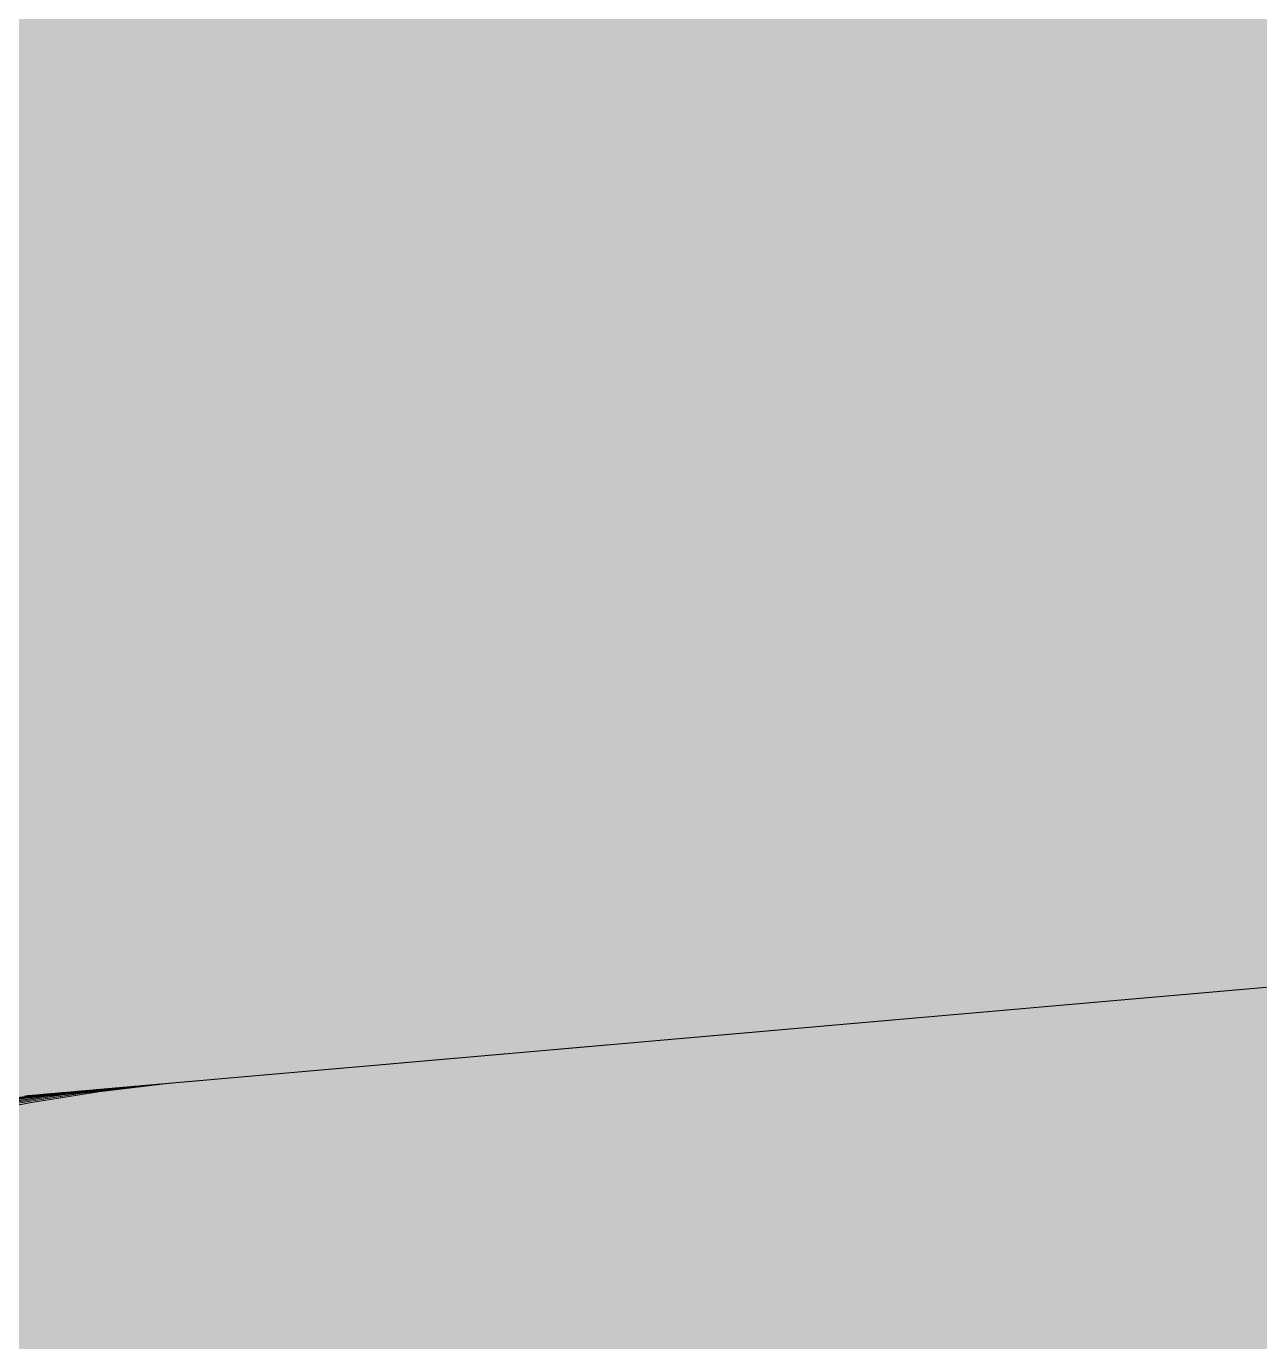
# Model space of a CAD drawing. Header units: millimetres. Extents: x 632 to 546626, y -3890 to 22200.
# Drawn here: x 370603.121 to 370605.95, y 16859.822 to 16862.839 of the extents above; entities that cross this region are included whole.
import ezdxf

# ---------------------------------------------------------------- set-up
doc = ezdxf.new("R2010")
doc.units = ezdxf.units.MM
doc.layers.add('A-270-M_ROOF', color=132, linetype='Continuous', lineweight=13)
doc.layers.add('A-770-ME_FFE_SA', color=91, linetype='Continuous', lineweight=13)

# ---------------------------------------------------------------- blocks, each defined once
blk = doc.blocks.new('Static Line_Sayfa_Metal Deck_Pan Mount - Up to 15 _ pitch - Max 2 Users-1845874-S6_501-SECTION A6')
at = {"layer": 'A-770-ME_FFE_SA', "lineweight": 5, "transparency": 33554432}
for points in [[(4548506.6009, 16851.0654), (4548705.8398, 16868.4965), (4548701.613, 16916.811), (4548502.374, 16899.3798), (4548504.442, 16875.742)], [(4548506.6419, 16851.069), (4548705.8808, 16868.5001), (4548701.6539, 16916.8146), (4548502.415, 16899.3834), (4548504.4833, 16875.742)], [(4548506.273, 16851.0367), (4548705.5119, 16868.4679), (4548701.285, 16916.7823), (4548502.0461, 16899.3512), (4548504.1116, 16875.742)], [(4548506.314, 16851.0403), (4548705.5529, 16868.4714), (4548701.326, 16916.7859), (4548502.0871, 16899.3547), (4548504.1529, 16875.742)], [(4548506.355, 16851.0439), (4548705.5939, 16868.475), (4548701.367, 16916.7895), (4548502.1281, 16899.3583), (4548504.1942, 16875.742)], [(4548506.396, 16851.0475), (4548705.6349, 16868.4786), (4548701.408, 16916.7931), (4548502.1691, 16899.3619), (4548504.2355, 16875.742)], [(4548506.4369, 16851.0511), (4548705.6759, 16868.4822), (4548701.449, 16916.7967), (4548502.2101, 16899.3655), (4548504.2768, 16875.742)], [(4548506.4779, 16851.0546), (4548705.7169, 16868.4858), (4548701.49, 16916.8002), (4548502.2511, 16899.3691), (4548504.3181, 16875.742)], [(4548506.5189, 16851.0582), (4548705.7579, 16868.4894), (4548701.531, 16916.8038), (4548502.292, 16899.3727), (4548504.3594, 16875.742)], [(4548506.5599, 16851.0618), (4548705.7988, 16868.493), (4548701.572, 16916.8074), (4548502.333, 16899.3763), (4548504.4007, 16875.742)], [(4548506.7766, 16849.0731), (4548706.0155, 16866.5043), (4548701.7884, 16914.8187), (4548502.5495, 16897.3876), (4548504.4433, 16875.742)], [(4548506.8175, 16849.0767), (4548706.0565, 16866.5079), (4548701.8294, 16914.8223), (4548502.5905, 16897.3911), (4548504.4846, 16875.742)], [(4548506.4486, 16849.0444), (4548705.6876, 16866.4756), (4548701.4605, 16914.79), (4548502.2216, 16897.3589), (4548504.1129, 16875.742)], [(4548506.4896, 16849.048), (4548705.7286, 16866.4792), (4548701.5015, 16914.7936), (4548502.2626, 16897.3625), (4548504.1542, 16875.742)], [(4548506.5306, 16849.0516), (4548705.7696, 16866.4828), (4548701.5425, 16914.7972), (4548502.3036, 16897.366), (4548504.1955, 16875.742)], [(4548506.5716, 16849.0552), (4548705.8106, 16866.4863), (4548701.5835, 16914.8008), (4548502.3446, 16897.3696), (4548504.2368, 16875.742)], [(4548506.6126, 16849.0588), (4548705.8515, 16866.4899), (4548701.6245, 16914.8044), (4548502.3855, 16897.3732), (4548504.2781, 16875.742)], [(4548506.6536, 16849.0624), (4548705.8925, 16866.4935), (4548701.6655, 16914.808), (4548502.4265, 16897.3768), (4548504.3194, 16875.742)], [(4548506.6946, 16849.066), (4548705.9335, 16866.4971), (4548701.7065, 16914.8115), (4548502.4675, 16897.3804), (4548504.3607, 16875.742)], [(4548506.7356, 16849.0695), (4548705.9745, 16866.5007), (4548701.7475, 16914.8151), (4548502.5085, 16897.384), (4548504.402, 16875.742)]]:
    blk.add_hatch(color=256, dxfattribs=at).paths.add_polyline_path(points)
at = {"layer": 'A-770-ME_FFE_SA', "lineweight": 5}
for p, q in [((4548563.2866, 16860.6147), (4548563.4561, 16860.6295)), ((4548563.2884, 16860.6149), (4548563.4579, 16860.6297)), ((4548563.2921, 16860.6152), (4548563.4657, 16860.6304)), ((4548563.4672, 16860.6305), (4548563.2955, 16860.6155)), ((4548563.3276, 16860.6183), (4548563.4971, 16860.6331)), ((4548563.5101, 16860.6343), (4548563.3384, 16860.6192)), ((4548563.5199, 16860.6351), (4548563.3443, 16860.6198)), ((4548563.3741, 16860.6224), (4548563.5476, 16860.6376)), ((4548563.5492, 16860.6377), (4548563.3775, 16860.6227)), ((4548563.5511, 16860.6379), (4548563.3793, 16860.6228)), ((4548563.5609, 16860.6387), (4548563.3853, 16860.6233)), ((4548563.5627, 16860.6389), (4548563.3871, 16860.6235)), ((4548563.4169, 16860.6261), (4548563.5905, 16860.6413)), ((4548563.5902, 16860.6413), (4548563.4185, 16860.6263)), ((4548563.4561, 16860.6295), (4548563.6296, 16860.6447)), ((4548563.4579, 16860.6297), (4548563.6315, 16860.6449)), ((4548563.4657, 16860.6304), (4548563.643, 16860.6459)), ((4548563.6428, 16860.6459), (4548563.4672, 16860.6305)), ((4548563.4971, 16860.6331), (4548563.6706, 16860.6483)), ((4548562.9216, 16860.5828), (4548563.0822, 16860.5968)), ((4548563.0878, 16860.5973), (4548562.9293, 16860.5835)), ((4548562.9574, 16860.5859), (4548563.1226, 16860.6004)), ((4548562.9607, 16860.5862), (4548563.1214, 16860.6003)), ((4548562.9625, 16860.5864), (4548563.1232, 16860.6004)), ((4548563.128, 16860.6008), (4548562.9648, 16860.5866)), ((4548563.0017, 16860.5898), (4548563.1623, 16860.6038)), ((4548563.1726, 16860.6047), (4548563.005, 16860.5901)), ((4548563.1708, 16860.6046), (4548563.0076, 16860.5903)), ((4548563.0394, 16860.5931), (4548563.2046, 16860.6075)), ((4548563.2135, 16860.6083), (4548563.046, 16860.5937)), ((4548563.2099, 16860.608), (4548563.0468, 16860.5937)), ((4548563.2154, 16860.6085), (4548563.0478, 16860.5938)), ((4548563.2118, 16860.6082), (4548563.0486, 16860.5939)), ((4548563.0822, 16860.5968), (4548563.2474, 16860.6113)), ((4548563.0835, 16860.5969), (4548563.253, 16860.6118)), ((4548563.2509, 16860.6116), (4548563.0878, 16860.5973)), ((4548563.1214, 16860.6003), (4548563.2866, 16860.6147)), ((4548563.1226, 16860.6004), (4548563.2921, 16860.6152)), ((4548563.1232, 16860.6004), (4548563.2884, 16860.6149)), ((4548563.2955, 16860.6155), (4548563.128, 16860.6008)), ((4548563.1623, 16860.6038), (4548563.3276, 16860.6183)), ((4548563.3384, 16860.6192), (4548563.1708, 16860.6046)), ((4548563.3443, 16860.6198), (4548563.1726, 16860.6047)), ((4548563.2046, 16860.6075), (4548563.3741, 16860.6224)), ((4548563.3775, 16860.6227), (4548563.2099, 16860.608)), ((4548563.3793, 16860.6228), (4548563.2118, 16860.6082)), ((4548563.3853, 16860.6233), (4548563.2135, 16860.6083)), ((4548563.3871, 16860.6235), (4548563.2154, 16860.6085)), ((4548563.2474, 16860.6113), (4548563.4169, 16860.6261)), ((4548563.4185, 16860.6263), (4548563.2509, 16860.6116)), ((4548562.615, 16860.556), (4548562.7657, 16860.5691)), ((4548562.7758, 16860.57), (4548562.6274, 16860.557)), ((4548562.6409, 16860.5582), (4548562.7968, 16860.5719)), ((4548562.8063, 16860.5727), (4548562.6528, 16860.5593)), ((4548562.6541, 16860.5594), (4548562.8049, 16860.5726)), ((4548562.656, 16860.5595), (4548562.8067, 16860.5727)), ((4548562.8418, 16860.5758), (4548562.6834, 16860.5619)), ((4548562.6951, 16860.563), (4548562.8459, 16860.5762)), ((4548562.8492, 16860.5764), (4548562.6957, 16860.563)), ((4548562.7229, 16860.5654), (4548562.8787, 16860.579)), ((4548562.8828, 16860.5794), (4548562.7244, 16860.5655)), ((4548562.8847, 16860.5795), (4548562.7262, 16860.5657)), ((4548562.8883, 16860.5799), (4548562.7348, 16860.5664)), ((4548562.8902, 16860.58), (4548562.7366, 16860.5666)), ((4548562.7657, 16860.5691), (4548562.9216, 16860.5828)), ((4548562.9257, 16860.5831), (4548562.7672, 16860.5693)), ((4548562.9293, 16860.5835), (4548562.7758, 16860.57)), ((4548562.7968, 16860.5719), (4548562.9574, 16860.5859)), ((4548562.8049, 16860.5726), (4548562.9607, 16860.5862)), ((4548562.9648, 16860.5866), (4548562.8063, 16860.5727)), ((4548562.8067, 16860.5727), (4548562.9625, 16860.5864)), ((4548563.005, 16860.5901), (4548562.8418, 16860.5758)), ((4548562.8459, 16860.5762), (4548563.0017, 16860.5898)), ((4548563.0076, 16860.5903), (4548562.8492, 16860.5764)), ((4548562.8787, 16860.579), (4548563.0394, 16860.5931)), ((4548563.046, 16860.5937), (4548562.8828, 16860.5794)), ((4548563.0478, 16860.5938), (4548562.8847, 16860.5795)), ((4548563.0468, 16860.5937), (4548562.8883, 16860.5799)), ((4548563.0486, 16860.5939), (4548562.8902, 16860.58)), ((4548562.4044, 16860.5375), (4548562.2671, 16860.5255)), ((4548562.2756, 16860.5263), (4548562.4097, 16860.538)), ((4548562.4225, 16860.5391), (4548562.2796, 16860.5266)), ((4548562.4243, 16860.5393), (4548562.2814, 16860.5268)), ((4548562.2868, 16860.5272), (4548562.4267, 16860.5395)), ((4548562.4435, 16860.541), (4548562.3063, 16860.5289)), ((4548562.4454, 16860.5411), (4548562.3081, 16860.5291)), ((4548562.4653, 16860.5429), (4548562.3224, 16860.5304)), ((4548562.3296, 16860.531), (4548562.4695, 16860.5432)), ((4548562.3447, 16860.5323), (4548562.4902, 16860.545)), ((4548562.4845, 16860.5445), (4548562.3472, 16860.5325)), ((4548562.5045, 16860.5463), (4548562.3616, 16860.5338)), ((4548562.3688, 16860.5344), (4548562.5087, 16860.5467)), ((4548562.3706, 16860.5346), (4548562.5105, 16860.5468)), ((4548562.5299, 16860.5485), (4548562.3815, 16860.5355)), ((4548562.5473, 16860.55), (4548562.4044, 16860.5375)), ((4548562.4097, 16860.538), (4548562.5497, 16860.5502)), ((4548562.5708, 16860.5521), (4548562.4225, 16860.5391)), ((4548562.5727, 16860.5523), (4548562.4243, 16860.5393)), ((4548562.4267, 16860.5395), (4548562.5721, 16860.5522)), ((4548562.5865, 16860.5535), (4548562.4435, 16860.541)), ((4548562.5883, 16860.5536), (4548562.4454, 16860.5411)), ((4548562.4695, 16860.5432), (4548562.615, 16860.556)), ((4548562.6274, 16860.557), (4548562.4845, 16860.5445)), ((4548562.4902, 16860.545), (4548562.6409, 16860.5582)), ((4548562.6528, 16860.5593), (4548562.5045, 16860.5463)), ((4548562.5087, 16860.5467), (4548562.6541, 16860.5594)), ((4548562.5105, 16860.5468), (4548562.656, 16860.5595)), ((4548562.6834, 16860.5619), (4548562.5299, 16860.5485)), ((4548562.6957, 16860.563), (4548562.5473, 16860.55)), ((4548562.5497, 16860.5502), (4548562.6951, 16860.563)), ((4548562.7244, 16860.5655), (4548562.5708, 16860.5521)), ((4548562.5721, 16860.5522), (4548562.7229, 16860.5654)), ((4548562.7262, 16860.5657), (4548562.5727, 16860.5523)), ((4548562.7348, 16860.5664), (4548562.5865, 16860.5535)), ((4548562.7366, 16860.5666), (4548562.5883, 16860.5536)), ((4548562.0495, 16860.5065), (4548561.9305, 16860.4961)), ((4548562.0514, 16860.5066), (4548561.9323, 16860.4962)), ((4548561.9425, 16860.4971), (4548562.0707, 16860.5083)), ((4548561.9453, 16860.4974), (4548562.0673, 16860.508)), ((4548562.0929, 16860.5103), (4548561.9675, 16860.4993)), ((4548562.1013, 16860.511), (4548561.9699, 16860.4995)), ((4548562.0905, 16860.5101), (4548561.9714, 16860.4997)), ((4548561.9845, 16860.5008), (4548562.1065, 16860.5115)), ((4548561.9863, 16860.501), (4548562.1083, 16860.5116)), ((4548562.1357, 16860.514), (4548562.0104, 16860.5031)), ((4548562.1423, 16860.5146), (4548562.0109, 16860.5031)), ((4548562.1441, 16860.5148), (4548562.0127, 16860.5033)), ((4548562.0245, 16860.5043), (4548562.1526, 16860.5155)), ((4548562.0255, 16860.5044), (4548562.1475, 16860.5151)), ((4548562.1748, 16860.5174), (4548562.0495, 16860.5065)), ((4548562.1767, 16860.5176), (4548562.0514, 16860.5066)), ((4548562.0673, 16860.508), (4548562.1955, 16860.5193)), ((4548562.0707, 16860.5083), (4548562.2048, 16860.5201)), ((4548562.2158, 16860.521), (4548562.0905, 16860.5101)), ((4548562.2243, 16860.5218), (4548562.0929, 16860.5103)), ((4548562.2386, 16860.523), (4548562.1013, 16860.511)), ((4548562.1065, 16860.5115), (4548562.2346, 16860.5227)), ((4548562.1083, 16860.5116), (4548562.2365, 16860.5228)), ((4548562.2671, 16860.5255), (4548562.1357, 16860.514)), ((4548562.2796, 16860.5266), (4548562.1423, 16860.5146)), ((4548562.2814, 16860.5268), (4548562.1441, 16860.5148)), ((4548562.1475, 16860.5151), (4548562.2756, 16860.5263)), ((4548562.1526, 16860.5155), (4548562.2868, 16860.5272)), ((4548562.3063, 16860.5289), (4548562.1748, 16860.5174)), ((4548562.3081, 16860.5291), (4548562.1767, 16860.5176)), ((4548562.3224, 16860.5304), (4548562.1851, 16860.5183)), ((4548562.1955, 16860.5193), (4548562.3296, 16860.531)), ((4548562.2048, 16860.5201), (4548562.3447, 16860.5323)), ((4548562.3472, 16860.5325), (4548562.2158, 16860.521)), ((4548562.3616, 16860.5338), (4548562.2243, 16860.5218)), ((4548562.2346, 16860.5227), (4548562.3688, 16860.5344)), ((4548562.2365, 16860.5228), (4548562.3706, 16860.5346)), ((4548562.3815, 16860.5355), (4548562.2386, 16860.523)), ((4548561.5959, 16860.4668), (4548561.7049, 16860.4763)), ((4548561.7119, 16860.4769), (4548561.6128, 16860.4683)), ((4548561.7255, 16860.4781), (4548561.6129, 16860.4683)), ((4548561.7138, 16860.4771), (4548561.6147, 16860.4684)), ((4548561.6185, 16860.4688), (4548561.7207, 16860.4777)), ((4548561.7359, 16860.479), (4548561.63, 16860.4698)), ((4548561.7529, 16860.4805), (4548561.6538, 16860.4719)), ((4548561.7665, 16860.4817), (4548561.6539, 16860.4719)), ((4548561.7683, 16860.4819), (4548561.6558, 16860.472)), ((4548561.6576, 16860.4722), (4548561.7599, 16860.4811)), ((4548561.6594, 16860.4724), (4548561.7617, 16860.4813)), ((4548561.7787, 16860.4828), (4548561.6728, 16860.4735)), ((4548561.6779, 16860.474), (4548561.7869, 16860.4835)), ((4548561.8093, 16860.4855), (4548561.6967, 16860.4756)), ((4548561.6986, 16860.4758), (4548561.8009, 16860.4847)), ((4548561.7049, 16860.4763), (4548561.8205, 16860.4864)), ((4548561.8179, 16860.4862), (4548561.7119, 16860.4769)), ((4548561.8197, 16860.4864), (4548561.7138, 16860.4771)), ((4548561.7207, 16860.4777), (4548561.8298, 16860.4873)), ((4548561.8446, 16860.4886), (4548561.7255, 16860.4781)), ((4548561.8485, 16860.4889), (4548561.7359, 16860.479)), ((4548561.8589, 16860.4898), (4548561.7529, 16860.4805)), ((4548561.7599, 16860.4811), (4548561.8689, 16860.4907)), ((4548561.7617, 16860.4813), (4548561.8707, 16860.4908)), ((4548561.8856, 16860.4921), (4548561.7665, 16860.4817)), ((4548561.8874, 16860.4923), (4548561.7683, 16860.4819)), ((4548561.8913, 16860.4926), (4548561.7787, 16860.4828)), ((4548561.7869, 16860.4835), (4548561.9025, 16860.4936)), ((4548561.8009, 16860.4847), (4548561.9099, 16860.4943)), ((4548561.9284, 16860.4959), (4548561.8093, 16860.4855)), ((4548561.9305, 16860.4961), (4548561.8179, 16860.4862)), ((4548561.9323, 16860.4962), (4548561.8197, 16860.4864)), ((4548561.8205, 16860.4864), (4548561.9425, 16860.4971)), ((4548561.8298, 16860.4873), (4548561.9453, 16860.4974)), ((4548561.9699, 16860.4995), (4548561.8446, 16860.4886)), ((4548561.9675, 16860.4993), (4548561.8485, 16860.4889)), ((4548561.9714, 16860.4997), (4548561.8589, 16860.4898)), ((4548561.8689, 16860.4907), (4548561.9845, 16860.5008)), ((4548561.8707, 16860.4908), (4548561.9863, 16860.501)), ((4548562.0109, 16860.5031), (4548561.8856, 16860.4921)), ((4548562.0127, 16860.5033), (4548561.8874, 16860.4923)), ((4548562.0104, 16860.5031), (4548561.8913, 16860.4926)), ((4548561.9025, 16860.4936), (4548562.0245, 16860.5043)), ((4548561.9099, 16860.4943), (4548562.0255, 16860.5044)), ((4548561.2708, 16860.4384), (4548561.3591, 16860.4461)), ((4548561.3586, 16860.446), (4548561.2735, 16860.4386)), ((4548561.3579, 16860.446), (4548561.2875, 16860.4398)), ((4548561.3597, 16860.4461), (4548561.2894, 16860.44)), ((4548561.2936, 16860.4404), (4548561.36, 16860.4462)), ((4548561.31, 16860.4418), (4548561.3983, 16860.4495)), ((4548561.3108, 16860.4419), (4548561.3919, 16860.449)), ((4548561.3995, 16860.4496), (4548561.3145, 16860.4422)), ((4548561.4079, 16860.4503), (4548561.3157, 16860.4423)), ((4548561.3965, 16860.4494), (4548561.3187, 16860.4425)), ((4548561.319, 16860.4426), (4548561.3928, 16860.449)), ((4548561.3208, 16860.4427), (4548561.3946, 16860.4492)), ((4548561.3989, 16860.4496), (4548561.3285, 16860.4434)), ((4548561.3536, 16860.4456), (4548561.4348, 16860.4527)), ((4548561.4387, 16860.453), (4548561.3537, 16860.4456)), ((4548561.4489, 16860.4539), (4548561.3567, 16860.4459)), ((4548561.4357, 16860.4528), (4548561.3579, 16860.446)), ((4548561.4507, 16860.4541), (4548561.3586, 16860.446)), ((4548561.3591, 16860.4461), (4548561.4545, 16860.4544)), ((4548561.4375, 16860.4529), (4548561.3597, 16860.4461)), ((4548561.36, 16860.4462), (4548561.4338, 16860.4526)), ((4548561.3919, 16860.449), (4548561.4803, 16860.4567)), ((4548561.3928, 16860.449), (4548561.4739, 16860.4561)), ((4548561.3946, 16860.4492), (4548561.4758, 16860.4563)), ((4548561.4815, 16860.4568), (4548561.3965, 16860.4494)), ((4548561.3983, 16860.4495), (4548561.4936, 16860.4579)), ((4548561.4766, 16860.4564), (4548561.3989, 16860.4496)), ((4548561.4917, 16860.4577), (4548561.3995, 16860.4496)), ((4548561.507, 16860.459), (4548561.4079, 16860.4503)), ((4548561.4338, 16860.4526), (4548561.5149, 16860.4597)), ((4548561.4348, 16860.4527), (4548561.5231, 16860.4604)), ((4548561.5207, 16860.4602), (4548561.4357, 16860.4528)), ((4548561.5225, 16860.4604), (4548561.4375, 16860.4529)), ((4548561.5308, 16860.4611), (4548561.4387, 16860.453)), ((4548561.548, 16860.4626), (4548561.4489, 16860.4539)), ((4548561.5498, 16860.4628), (4548561.4507, 16860.4541)), ((4548561.4545, 16860.4544), (4548561.5568, 16860.4634)), ((4548561.4739, 16860.4561), (4548561.5622, 16860.4638)), ((4548561.4758, 16860.4563), (4548561.5641, 16860.464)), ((4548561.5617, 16860.4638), (4548561.4766, 16860.4564)), ((4548561.4803, 16860.4567), (4548561.5756, 16860.465)), ((4548561.5737, 16860.4649), (4548561.4815, 16860.4568)), ((4548561.4936, 16860.4579), (4548561.5959, 16860.4668)), ((4548561.6129, 16860.4683), (4548561.507, 16860.459)), ((4548561.5149, 16860.4597), (4548561.6032, 16860.4674)), ((4548561.6128, 16860.4683), (4548561.5207, 16860.4602)), ((4548561.6147, 16860.4684), (4548561.5225, 16860.4604)), ((4548561.5231, 16860.4604), (4548561.6185, 16860.4688)), ((4548561.63, 16860.4698), (4548561.5308, 16860.4611)), ((4548561.6539, 16860.4719), (4548561.548, 16860.4626)), ((4548561.6558, 16860.472), (4548561.5498, 16860.4628)), ((4548561.5568, 16860.4634), (4548561.6658, 16860.4729)), ((4548561.6538, 16860.4719), (4548561.5617, 16860.4638)), ((4548561.5622, 16860.4638), (4548561.6576, 16860.4722)), ((4548561.5641, 16860.464), (4548561.6594, 16860.4724)), ((4548561.6728, 16860.4735), (4548561.5737, 16860.4649)), ((4548561.5756, 16860.465), (4548561.6779, 16860.474)), ((4548561.6032, 16860.4674), (4548561.6986, 16860.4758)), ((4548561.0197, 16860.4164), (4548560.9644, 16860.4115)), ((4548560.9788, 16860.4128), (4548561.0299, 16860.4173)), ((4548560.9817, 16860.4131), (4548561.0173, 16860.4162)), ((4548560.9908, 16860.4139), (4548561.0496, 16860.419)), ((4548560.9968, 16860.4144), (4548561.0245, 16860.4168)), ((4548560.9981, 16860.4143), (4548561.0412, 16860.4183)), ((4548561.0398, 16860.4181), (4548561, 16860.4147)), ((4548561.0041, 16860.415), (4548561.0161, 16860.4161)), ((4548561.0607, 16860.42), (4548561.0054, 16860.4151)), ((4548561.006, 16860.4152), (4548561.0179, 16860.4162)), ((4548561.0625, 16860.4201), (4548561.0072, 16860.4153)), ((4548561.0258, 16860.4169), (4548561.0096, 16860.4155)), ((4548561.0428, 16860.4184), (4548561.0108, 16860.4156)), ((4548561.0276, 16860.4171), (4548561.0114, 16860.4157)), ((4548561.0161, 16860.4161), (4548561.0359, 16860.4178)), ((4548561.0173, 16860.4162), (4548561.0607, 16860.42)), ((4548561.0179, 16860.4162), (4548561.0378, 16860.418)), ((4548561.0826, 16860.4219), (4548561.0197, 16860.4164)), ((4548561.0245, 16860.4168), (4548561.0602, 16860.4199)), ((4548561.0499, 16860.419), (4548561.0258, 16860.4169)), ((4548561.0518, 16860.4192), (4548561.0276, 16860.4171)), ((4548561.0299, 16860.4173), (4548561.0887, 16860.4224)), ((4548561.0321, 16860.4175), (4548561.1059, 16860.4239)), ((4548561.0359, 16860.4178), (4548561.0637, 16860.4202)), ((4548561.0378, 16860.418), (4548561.0655, 16860.4204)), ((4548561.0874, 16860.4223), (4548561.0398, 16860.4181)), ((4548561.0506, 16860.4191), (4548561.0423, 16860.4184)), ((4548561.0826, 16860.4219), (4548561.0428, 16860.4184)), ((4548561.0451, 16860.4186), (4548561.0571, 16860.4197)), ((4548561.1035, 16860.4237), (4548561.0482, 16860.4189)), ((4548561.0496, 16860.419), (4548561.1159, 16860.4248)), ((4548561.0819, 16860.4218), (4548561.0499, 16860.419)), ((4548561.0668, 16860.4205), (4548561.0506, 16860.4191)), ((4548561.0838, 16860.422), (4548561.0518, 16860.4192)), ((4548561.0571, 16860.4197), (4548561.0769, 16860.4214)), ((4548561.0602, 16860.4199), (4548561.1036, 16860.4237)), ((4548561.1236, 16860.4255), (4548561.0607, 16860.42)), ((4548561.0607, 16860.42), (4548561.1119, 16860.4245)), ((4548561.1254, 16860.4256), (4548561.0625, 16860.4201)), ((4548561.0637, 16860.4202), (4548561.0993, 16860.4233)), ((4548561.0655, 16860.4204), (4548561.1012, 16860.4235)), ((4548561.0909, 16860.4226), (4548561.0668, 16860.4205)), ((4548561.0769, 16860.4214), (4548561.1047, 16860.4238)), ((4548561.1218, 16860.4253), (4548561.0819, 16860.4218)), ((4548561.1529, 16860.428), (4548561.0826, 16860.4219)), ((4548561.1302, 16860.4261), (4548561.0826, 16860.4219)), ((4548561.1236, 16860.4255), (4548561.0838, 16860.422)), ((4548561.1427, 16860.4271), (4548561.0874, 16860.4223)), ((4548561.0887, 16860.4224), (4548561.155, 16860.4282)), ((4548561.1229, 16860.4254), (4548561.0909, 16860.4226)), ((4548561.0993, 16860.4233), (4548561.1427, 16860.4271)), ((4548561.1012, 16860.4235), (4548561.1446, 16860.4273)), ((4548561.1664, 16860.4292), (4548561.1035, 16860.4237)), ((4548561.1036, 16860.4237), (4548561.1547, 16860.4282)), ((4548561.1047, 16860.4238), (4548561.1403, 16860.4269)), ((4548561.1059, 16860.4239), (4548561.187, 16860.431)), ((4548561.1119, 16860.4245), (4548561.1707, 16860.4296)), ((4548561.1159, 16860.4248), (4548561.1897, 16860.4313)), ((4548561.1694, 16860.4295), (4548561.1218, 16860.4253)), ((4548561.1628, 16860.4289), (4548561.1229, 16860.4254)), ((4548561.1939, 16860.4316), (4548561.1236, 16860.4255)), ((4548561.1712, 16860.4296), (4548561.1236, 16860.4255)), ((4548561.1958, 16860.4318), (4548561.1254, 16860.4256)), ((4548561.1855, 16860.4309), (4548561.1302, 16860.4261)), ((4548561.1403, 16860.4269), (4548561.1837, 16860.4307)), ((4548561.2055, 16860.4326), (4548561.1427, 16860.4271)), ((4548561.1427, 16860.4271), (4548561.1939, 16860.4316)), ((4548561.1446, 16860.4273), (4548561.1957, 16860.4318)), ((4548561.2307, 16860.4348), (4548561.1529, 16860.428)), ((4548561.1547, 16860.4282), (4548561.2135, 16860.4333)), ((4548561.155, 16860.4282), (4548561.2288, 16860.4347)), ((4548561.2104, 16860.4331), (4548561.1628, 16860.4289)), ((4548561.2368, 16860.4354), (4548561.1664, 16860.4292)), ((4548561.2246, 16860.4343), (4548561.1694, 16860.4295)), ((4548561.1707, 16860.4296), (4548561.237, 16860.4354)), ((4548561.2265, 16860.4345), (4548561.1712, 16860.4296)), ((4548561.1837, 16860.4307), (4548561.2349, 16860.4352)), ((4548561.2484, 16860.4364), (4548561.1855, 16860.4309)), ((4548561.1897, 16860.4313), (4548561.2708, 16860.4384)), ((4548561.2717, 16860.4384), (4548561.1939, 16860.4316)), ((4548561.1939, 16860.4316), (4548561.2527, 16860.4368)), ((4548561.1957, 16860.4318), (4548561.2545, 16860.4369)), ((4548561.2735, 16860.4386), (4548561.1958, 16860.4318)), ((4548561.2759, 16860.4388), (4548561.2055, 16860.4326)), ((4548561.2656, 16860.4379), (4548561.2104, 16860.4331)), ((4548561.2135, 16860.4333), (4548561.2799, 16860.4391)), ((4548561.2875, 16860.4398), (4548561.2246, 16860.4343)), ((4548561.2894, 16860.44), (4548561.2265, 16860.4345)), ((4548561.2288, 16860.4347), (4548561.31, 16860.4418)), ((4548561.3157, 16860.4423), (4548561.2307, 16860.4348)), ((4548561.2349, 16860.4352), (4548561.2936, 16860.4404)), ((4548561.3145, 16860.4422), (4548561.2368, 16860.4354)), ((4548561.237, 16860.4354), (4548561.3108, 16860.4419)), ((4548561.3187, 16860.4425), (4548561.2484, 16860.4364)), ((4548561.2527, 16860.4368), (4548561.319, 16860.4426)), ((4548561.2545, 16860.4369), (4548561.3208, 16860.4427)), ((4548561.3285, 16860.4434), (4548561.2656, 16860.4379)), ((4548561.3567, 16860.4459), (4548561.2717, 16860.4384)), ((4548561.3537, 16860.4456), (4548561.2759, 16860.4388)), ((4548561.2799, 16860.4391), (4548561.3536, 16860.4456)), ((4548560.5948, 16860.374), (4548560.754, 16860.3929)), ((4548560.6005, 16860.3631), (4548560.7588, 16860.3884)), ((4548560.634, 16860.3774), (4548560.7931, 16860.3963)), ((4548560.6396, 16860.3666), (4548560.7979, 16860.3918)), ((4548560.6415, 16860.3667), (4548560.7998, 16860.392)), ((4548560.6702, 16860.3856), (4548560.7132, 16860.3896)), ((4548560.6806, 16860.3701), (4548560.8389, 16860.3954)), ((4548560.7159, 16860.3846), (4548560.8751, 16860.4035)), ((4548560.754, 16860.3929), (4548560.7971, 16860.3969)), ((4548560.7588, 16860.3884), (4548560.9179, 16860.4072)), ((4548560.7931, 16860.3963), (4548560.8362, 16860.4003)), ((4548560.8046, 16860.3976), (4548560.7964, 16860.3968)), ((4548560.7979, 16860.3918), (4548560.9571, 16860.4107)), ((4548560.7992, 16860.3971), (4548560.8111, 16860.3981)), ((4548560.7998, 16860.392), (4548560.9589, 16860.4108)), ((4548560.801, 16860.3973), (4548560.813, 16860.3983)), ((4548560.8209, 16860.399), (4548560.8046, 16860.3976)), ((4548560.813, 16860.3983), (4548560.8328, 16860.4)), ((4548560.845, 16860.4011), (4548560.8209, 16860.399)), ((4548560.8328, 16860.4), (4548560.8606, 16860.4025)), ((4548560.8456, 16860.4012), (4548560.8374, 16860.4004)), ((4548560.8389, 16860.3954), (4548560.9981, 16860.4143)), ((4548560.8475, 16860.4013), (4548560.8392, 16860.4006)), ((4548560.8402, 16860.4007), (4548560.8521, 16860.4017)), ((4548560.877, 16860.4039), (4548560.845, 16860.4011)), ((4548560.8618, 16860.4026), (4548560.8456, 16860.4012)), ((4548560.8637, 16860.4027), (4548560.8475, 16860.4013)), ((4548560.8521, 16860.4017), (4548560.872, 16860.4035)), ((4548560.8606, 16860.4025), (4548560.8962, 16860.4056)), ((4548560.886, 16860.4047), (4548560.8618, 16860.4026)), ((4548560.8878, 16860.4048), (4548560.8637, 16860.4027)), ((4548560.872, 16860.4035), (4548560.8997, 16860.4059)), ((4548560.8751, 16860.4035), (4548560.9182, 16860.4075)), ((4548560.9168, 16860.4074), (4548560.877, 16860.4039)), ((4548560.8885, 16860.4049), (4548560.8802, 16860.4042)), ((4548560.918, 16860.4075), (4548560.886, 16860.4047)), ((4548560.9198, 16860.4076), (4548560.8878, 16860.4048)), ((4548560.8962, 16860.4056), (4548560.9396, 16860.4094)), ((4548560.8997, 16860.4059), (4548560.9354, 16860.409)), ((4548560.9644, 16860.4115), (4548560.9168, 16860.4074)), ((4548560.9179, 16860.4072), (4548560.961, 16860.4113)), ((4548560.9578, 16860.411), (4548560.918, 16860.4075)), ((4548560.9276, 16860.4083), (4548560.9193, 16860.4076)), ((4548560.9597, 16860.4111), (4548560.9198, 16860.4076)), ((4548560.9222, 16860.4079), (4548560.9341, 16860.4089)), ((4548560.9438, 16860.4097), (4548560.9276, 16860.4083)), ((4548560.9341, 16860.4089), (4548560.954, 16860.4106)), ((4548560.9354, 16860.409), (4548560.9788, 16860.4128)), ((4548560.9396, 16860.4094), (4548560.9908, 16860.4139)), ((4548560.968, 16860.4119), (4548560.9438, 16860.4097)), ((4548560.954, 16860.4106), (4548560.9817, 16860.4131)), ((4548560.9571, 16860.4107), (4548561.0002, 16860.4147)), ((4548561.0054, 16860.4151), (4548560.9578, 16860.411)), ((4548560.9589, 16860.4108), (4548561.002, 16860.4148)), ((4548561.0072, 16860.4153), (4548560.9597, 16860.4111)), ((4548560.9704, 16860.4121), (4548560.9622, 16860.4114)), ((4548560.965, 16860.4116), (4548560.9769, 16860.4126)), ((4548561, 16860.4147), (4548560.968, 16860.4119)), ((4548560.9867, 16860.4135), (4548560.9704, 16860.4121)), ((4548560.9769, 16860.4126), (4548560.9968, 16860.4144)), ((4548561.0108, 16860.4156), (4548560.9867, 16860.4135)), ((4548561.0096, 16860.4155), (4548561.0013, 16860.4148)), ((4548561.0114, 16860.4157), (4548561.0032, 16860.4149)), ((4548560.5235, 16860.3386), (4548560.6806, 16860.3701)), ((4548560.5577, 16860.3594), (4548560.7159, 16860.3846))]:
    blk.add_line(p, q, dxfattribs=at)
at = {"layer": 'A-770-ME_FFE_SA', "lineweight": 5, "flags": 128}
for points in [[(4548563.6581, 16860.6472), (4548563.4789, 16860.6315), (4548563.3033, 16860.6162), (4548563.1316, 16860.6011), (4548562.964, 16860.5865), (4548562.8009, 16860.5722), (4548562.6424, 16860.5584), (4548562.4889, 16860.5449), (4548562.3405, 16860.5319), (4548562.1976, 16860.5194), (4548562.0603, 16860.5074), (4548561.9289, 16860.4959), (4548561.8036, 16860.485), (4548561.6845, 16860.4745), (4548561.5719, 16860.4647), (4548561.466, 16860.4554), (4548561.3669, 16860.4468), (4548561.2747, 16860.4387), (4548561.1897, 16860.4313), (4548561.112, 16860.4245), (4548561.0416, 16860.4183), (4548560.9787, 16860.4128), (4548560.9234, 16860.408), (4548560.8758, 16860.4038), (4548560.836, 16860.4003), (4548560.804, 16860.3975), (4548560.7799, 16860.3954), (4548560.7637, 16860.394), (4548560.7554, 16860.3933)], [(4548560.7601, 16860.3937), (4548560.772, 16860.3947), (4548560.7918, 16860.3965), (4548560.8196, 16860.3989), (4548560.8552, 16860.402), (4548560.8986, 16860.4058), (4548560.9498, 16860.4103), (4548561.0086, 16860.4154), (4548561.0749, 16860.4212), (4548561.1487, 16860.4277), (4548561.2298, 16860.4348), (4548561.3181, 16860.4425), (4548561.4135, 16860.4508), (4548561.5158, 16860.4598), (4548561.6248, 16860.4693), (4548561.7404, 16860.4794), (4548561.8624, 16860.4901), (4548561.9905, 16860.5013), (4548562.1247, 16860.5131), (4548562.2646, 16860.5253), (4548562.41, 16860.538), (4548562.5608, 16860.5512), (4548562.7166, 16860.5648), (4548562.8773, 16860.5789), (4548563.0425, 16860.5934), (4548563.212, 16860.6082), (4548563.3855, 16860.6234), (4548563.5628, 16860.6389)], [(4548560.8178, 16860.3987), (4548560.8534, 16860.4018), (4548560.8968, 16860.4056), (4548560.9479, 16860.4101), (4548561.0067, 16860.4153), (4548561.0731, 16860.4211), (4548561.1469, 16860.4275), (4548561.228, 16860.4346), (4548561.3163, 16860.4423), (4548561.4117, 16860.4507), (4548561.5139, 16860.4596), (4548561.623, 16860.4692), (4548561.7386, 16860.4793), (4548561.8605, 16860.4899), (4548561.9887, 16860.5012), (4548562.1228, 16860.5129), (4548562.2627, 16860.5251), (4548562.4082, 16860.5379), (4548562.5589, 16860.5511), (4548562.7148, 16860.5647), (4548562.8754, 16860.5787), (4548563.0406, 16860.5932), (4548563.2102, 16860.608), (4548563.3837, 16860.6232), (4548563.561, 16860.6387)], [(4548560.842, 16860.4008), (4548560.854, 16860.4019), (4548560.8738, 16860.4036), (4548560.9016, 16860.4061), (4548560.9372, 16860.4092), (4548560.9806, 16860.413), (4548561.0318, 16860.4174), (4548561.0905, 16860.4226), (4548561.1569, 16860.4284), (4548561.2307, 16860.4348), (4548561.3118, 16860.4419), (4548561.4001, 16860.4497), (4548561.4955, 16860.458), (4548561.5978, 16860.467), (4548561.7068, 16860.4765), (4548561.8224, 16860.4866), (4548561.9443, 16860.4973), (4548562.0725, 16860.5085), (4548562.2066, 16860.5202), (4548562.3466, 16860.5325), (4548562.492, 16860.5452), (4548562.6428, 16860.5584), (4548562.7986, 16860.572), (4548562.9592, 16860.5861), (4548563.1245, 16860.6005), (4548563.294, 16860.6154), (4548563.4675, 16860.6305), (4548563.6448, 16860.6461)], [(4548563.6019, 16860.6423), (4548563.4263, 16860.6269), (4548563.2545, 16860.6119), (4548563.087, 16860.5972), (4548562.9238, 16860.583), (4548562.7654, 16860.5691), (4548562.6118, 16860.5557), (4548562.4635, 16860.5427), (4548562.3206, 16860.5302), (4548562.1833, 16860.5182), (4548562.0519, 16860.5067), (4548561.9265, 16860.4957), (4548561.8075, 16860.4853), (4548561.6949, 16860.4755), (4548561.589, 16860.4662), (4548561.4898, 16860.4575), (4548561.3977, 16860.4495), (4548561.3127, 16860.442), (4548561.2349, 16860.4352), (4548561.1646, 16860.4291), (4548561.1017, 16860.4236), (4548561.0464, 16860.4187), (4548560.9988, 16860.4146), (4548560.959, 16860.4111), (4548560.927, 16860.4083), (4548560.9028, 16860.4062), (4548560.8866, 16860.4047), (4548560.8784, 16860.404)], [(4548560.8812, 16860.4043), (4548560.8931, 16860.4053), (4548560.913, 16860.407), (4548560.9407, 16860.4095), (4548560.9763, 16860.4126), (4548561.0198, 16860.4164), (4548561.0709, 16860.4209), (4548561.1297, 16860.426), (4548561.196, 16860.4318), (4548561.2698, 16860.4383), (4548561.3509, 16860.4454), (4548561.4393, 16860.4531), (4548561.5346, 16860.4614), (4548561.6369, 16860.4704), (4548561.7459, 16860.4799), (4548561.8615, 16860.49), (4548561.9835, 16860.5007), (4548562.1117, 16860.5119), (4548562.2458, 16860.5237), (4548562.3857, 16860.5359), (4548562.5311, 16860.5486), (4548562.6819, 16860.5618), (4548562.8377, 16860.5754), (4548562.9984, 16860.5895), (4548563.1636, 16860.604), (4548563.3331, 16860.6188), (4548563.5067, 16860.634)], [(4548560.883, 16860.4044), (4548560.8949, 16860.4055), (4548560.9148, 16860.4072), (4548560.9426, 16860.4096), (4548560.9782, 16860.4128), (4548561.0216, 16860.4166), (4548561.0727, 16860.421), (4548561.1315, 16860.4262), (4548561.1979, 16860.432), (4548561.2717, 16860.4384), (4548561.3528, 16860.4455), (4548561.4411, 16860.4533), (4548561.5365, 16860.4616), (4548561.6388, 16860.4705), (4548561.7478, 16860.4801), (4548561.8634, 16860.4902), (4548561.9853, 16860.5009), (4548562.1135, 16860.5121), (4548562.2476, 16860.5238), (4548562.3875, 16860.5361), (4548562.533, 16860.5488), (4548562.6837, 16860.562), (4548562.8396, 16860.5756), (4548563.0002, 16860.5897), (4548563.1654, 16860.6041), (4548563.335, 16860.6189), (4548563.5085, 16860.6341)], [(4548563.6447, 16860.646), (4548563.4691, 16860.6307), (4548563.2974, 16860.6157), (4548563.1298, 16860.601), (4548562.9667, 16860.5867), (4548562.8082, 16860.5729), (4548562.6547, 16860.5594), (4548562.5063, 16860.5464), (4548562.3634, 16860.5339), (4548562.2261, 16860.5219), (4548562.0947, 16860.5104), (4548561.9694, 16860.4995), (4548561.8503, 16860.4891), (4548561.7377, 16860.4792), (4548561.6318, 16860.4699), (4548561.5327, 16860.4613), (4548561.4405, 16860.4532), (4548561.3555, 16860.4458), (4548561.2778, 16860.439), (4548561.2074, 16860.4328), (4548561.1445, 16860.4273), (4548561.0892, 16860.4225), (4548561.0416, 16860.4183), (4548561.0018, 16860.4148), (4548560.9698, 16860.412), (4548560.9457, 16860.4099), (4548560.9295, 16860.4085), (4548560.9212, 16860.4078)], [(4548560.924, 16860.408), (4548560.9359, 16860.4091), (4548560.9558, 16860.4108), (4548560.9836, 16860.4132), (4548561.0192, 16860.4163), (4548561.0626, 16860.4201), (4548561.1137, 16860.4246), (4548561.1725, 16860.4298), (4548561.2389, 16860.4356), (4548561.3127, 16860.442), (4548561.3938, 16860.4491), (4548561.4821, 16860.4568), (4548561.5775, 16860.4652), (4548561.6797, 16860.4741), (4548561.7888, 16860.4837), (4548561.9044, 16860.4938), (4548562.0263, 16860.5045), (4548562.1545, 16860.5157), (4548562.2886, 16860.5274), (4548562.4285, 16860.5396), (4548562.574, 16860.5524), (4548562.7247, 16860.5656), (4548562.8806, 16860.5792), (4548563.0412, 16860.5932), (4548563.2064, 16860.6077), (4548563.3759, 16860.6225), (4548563.5495, 16860.6377)], [(4548563.5082, 16860.6341), (4548563.3365, 16860.6191), (4548563.1689, 16860.6044), (4548563.0058, 16860.5901), (4548562.8473, 16860.5763), (4548562.6938, 16860.5629), (4548562.5455, 16860.5499), (4548562.4025, 16860.5374), (4548562.2653, 16860.5254), (4548562.1339, 16860.5139), (4548562.0085, 16860.5029), (4548561.8895, 16860.4925), (4548561.7769, 16860.4826), (4548561.6709, 16860.4734), (4548561.5718, 16860.4647), (4548561.4797, 16860.4566), (4548561.3947, 16860.4492), (4548561.3169, 16860.4424), (4548561.2465, 16860.4362), (4548561.1837, 16860.4307), (4548561.1284, 16860.4259), (4548561.0808, 16860.4217), (4548561.0409, 16860.4182), (4548561.0089, 16860.4154), (4548560.9848, 16860.4133), (4548560.9686, 16860.4119), (4548560.9603, 16860.4112)], [(4548560.9632, 16860.4114), (4548560.9751, 16860.4125), (4548560.9949, 16860.4142), (4548561.0227, 16860.4166), (4548561.0583, 16860.4198), (4548561.1017, 16860.4236), (4548561.1529, 16860.428), (4548561.2117, 16860.4332), (4548561.278, 16860.439), (4548561.3518, 16860.4454), (4548561.4329, 16860.4525), (4548561.5212, 16860.4603), (4548561.6166, 16860.4686), (4548561.7189, 16860.4776), (4548561.8279, 16860.4871), (4548561.9435, 16860.4972), (4548562.0655, 16860.5079), (4548562.1936, 16860.5191), (4548562.3278, 16860.5308), (4548562.4677, 16860.5431), (4548562.6131, 16860.5558), (4548562.7639, 16860.569), (4548562.9197, 16860.5826), (4548563.0804, 16860.5967), (4548563.2456, 16860.6111), (4548563.4151, 16860.626), (4548563.5886, 16860.6411)], [(4548561.047, 16860.4188), (4548561.0589, 16860.4198), (4548561.0788, 16860.4216), (4548561.1065, 16860.424), (4548561.1421, 16860.4271), (4548561.1856, 16860.4309), (4548561.2367, 16860.4354), (4548561.2955, 16860.4405), (4548561.3618, 16860.4463), (4548561.4356, 16860.4528), (4548561.5167, 16860.4599), (4548561.6051, 16860.4676), (4548561.7004, 16860.4759), (4548561.8027, 16860.4849), (4548561.9117, 16860.4944), (4548562.0273, 16860.5045), (4548562.1493, 16860.5152), (4548562.2774, 16860.5264), (4548562.4116, 16860.5382), (4548562.5515, 16860.5504), (4548562.6969, 16860.5631), (4548562.8477, 16860.5763), (4548563.0035, 16860.5899), (4548563.1642, 16860.604), (4548563.3294, 16860.6185), (4548563.4989, 16860.6333), (4548563.6725, 16860.6485)], [(4548563.592, 16860.6414), (4548563.4203, 16860.6264), (4548563.2528, 16860.6118), (4548563.0896, 16860.5975), (4548562.9312, 16860.5836), (4548562.7776, 16860.5702), (4548562.6293, 16860.5572), (4548562.4864, 16860.5447), (4548562.3491, 16860.5327), (4548562.2177, 16860.5212), (4548562.0923, 16860.5102), (4548561.9733, 16860.4998), (4548561.8607, 16860.49), (4548561.7548, 16860.4807), (4548561.6556, 16860.472), (4548561.5635, 16860.464), (4548561.4785, 16860.4565), (4548561.4007, 16860.4497), (4548561.3303, 16860.4436), (4548561.2675, 16860.4381), (4548561.2122, 16860.4332), (4548561.1646, 16860.4291)], [(4548566.3784, 16860.8852), (4548566.1807, 16860.8679), (4548565.9822, 16860.8505), (4548565.7834, 16860.8332), (4548565.5845, 16860.8158), (4548565.3858, 16860.7984), (4548565.1876, 16860.781), (4548564.9904, 16860.7638), (4548564.7943, 16860.7466), (4548564.5997, 16860.7296), (4548564.4069, 16860.7127), (4548564.2162, 16860.696), (4548564.028, 16860.6796), (4548563.8424, 16860.6633), (4548563.6599, 16860.6474), (4548563.4807, 16860.6317), (4548563.3051, 16860.6163), (4548563.1334, 16860.6013)], [(4548563.5761, 16860.64), (4548563.3969, 16860.6244), (4548563.2213, 16860.609), (4548563.0496, 16860.594), (4548562.882, 16860.5793), (4548562.7189, 16860.565), (4548562.5604, 16860.5512), (4548562.4069, 16860.5377), (4548562.2585, 16860.5248), (4548562.1156, 16860.5123), (4548561.9783, 16860.5003), (4548561.8469, 16860.4888), (4548561.7216, 16860.4778), (4548561.6025, 16860.4674), (4548561.49, 16860.4575), (4548561.384, 16860.4483), (4548561.2849, 16860.4396), (4548561.1928, 16860.4315), (4548561.1077, 16860.4241), (4548561.03, 16860.4173), (4548560.9596, 16860.4111), (4548560.8967, 16860.4056), (4548560.8415, 16860.4008), (4548560.7939, 16860.3966), (4548560.754, 16860.3931), (4548560.722, 16860.3903), (4548560.6979, 16860.3882), (4548560.6817, 16860.3868), (4548560.6734, 16860.3861)], [(4548563.5779, 16860.6402), (4548563.3987, 16860.6245), (4548563.2231, 16860.6092), (4548563.0514, 16860.5941), (4548562.8839, 16860.5795), (4548562.7207, 16860.5652), (4548562.5623, 16860.5513), (4548562.4087, 16860.5379), (4548562.2604, 16860.5249), (4548562.1175, 16860.5124), (4548561.9802, 16860.5004), (4548561.8488, 16860.4889), (4548561.7234, 16860.478), (4548561.6044, 16860.4675), (4548561.4918, 16860.4577), (4548561.3859, 16860.4484), (4548561.2867, 16860.4397), (4548561.1946, 16860.4317), (4548561.1096, 16860.4242), (4548561.0318, 16860.4174), (4548560.9614, 16860.4113), (4548560.8986, 16860.4058), (4548560.8433, 16860.401), (4548560.7957, 16860.3968), (4548560.7559, 16860.3933), (4548560.7239, 16860.3905), (4548560.6997, 16860.3884), (4548560.6835, 16860.387), (4548560.6753, 16860.3862)], [(4548560.6762, 16860.3863), (4548560.6882, 16860.3874), (4548560.708, 16860.3891), (4548560.7358, 16860.3915), (4548560.7714, 16860.3947), (4548560.8148, 16860.3985), (4548560.866, 16860.4029), (4548560.9247, 16860.4081), (4548560.9911, 16860.4139), (4548561.0649, 16860.4203), (4548561.146, 16860.4274), (4548561.2343, 16860.4352), (4548561.3297, 16860.4435), (4548561.432, 16860.4525), (4548561.541, 16860.462), (4548561.6566, 16860.4721), (4548561.7786, 16860.4828), (4548561.9067, 16860.494), (4548562.0408, 16860.5057), (4548562.1808, 16860.518), (4548562.3262, 16860.5307), (4548562.477, 16860.5439), (4548562.6328, 16860.5575), (4548562.7934, 16860.5716), (4548562.9587, 16860.586), (4548563.1282, 16860.6009), (4548563.3017, 16860.616), (4548563.479, 16860.6315), (4548563.6598, 16860.6474)], [(4548560.6781, 16860.3865), (4548560.69, 16860.3875), (4548560.7099, 16860.3893), (4548560.7376, 16860.3917), (4548560.7732, 16860.3948), (4548560.8167, 16860.3986), (4548560.8678, 16860.4031), (4548560.9266, 16860.4082), (4548560.9929, 16860.414), (4548561.0667, 16860.4205), (4548561.1478, 16860.4276), (4548561.2362, 16860.4353), (4548561.3315, 16860.4437), (4548561.4338, 16860.4526), (4548561.5428, 16860.4622), (4548561.6584, 16860.4723), (4548561.7804, 16860.4829), (4548561.9085, 16860.4941), (4548562.0427, 16860.5059), (4548562.1826, 16860.5181), (4548562.328, 16860.5309), (4548562.4788, 16860.544), (4548562.6346, 16860.5577), (4548562.7953, 16860.5717), (4548562.9605, 16860.5862), (4548563.13, 16860.601), (4548563.3036, 16860.6162), (4548563.4808, 16860.6317), (4548563.6616, 16860.6475)], [(4548560.7191, 16860.3901), (4548560.731, 16860.3911), (4548560.7509, 16860.3929), (4548560.7786, 16860.3953), (4548560.8142, 16860.3984), (4548560.8576, 16860.4022), (4548560.9088, 16860.4067), (4548560.9676, 16860.4118), (4548561.0339, 16860.4176), (4548561.1077, 16860.4241), (4548561.1888, 16860.4312), (4548561.2771, 16860.4389), (4548561.3725, 16860.4473), (4548561.4748, 16860.4562), (4548561.5838, 16860.4657), (4548561.6994, 16860.4759), (4548561.8214, 16860.4865), (4548561.9495, 16860.4977), (4548562.0837, 16860.5095), (4548562.2236, 16860.5217), (4548562.369, 16860.5344), (4548562.5198, 16860.5476), (4548562.6756, 16860.5613), (4548562.8363, 16860.5753), (4548563.0015, 16860.5898), (4548563.171, 16860.6046), (4548563.3445, 16860.6198), (4548563.5218, 16860.6353)], [(4548561.187, 16860.431), (4548561.2753, 16860.4387), (4548561.3707, 16860.4471), (4548561.473, 16860.456), (4548561.582, 16860.4656), (4548561.6976, 16860.4757), (4548561.8195, 16860.4864), (4548561.9477, 16860.4976), (4548562.0818, 16860.5093), (4548562.2217, 16860.5216), (4548562.3672, 16860.5343), (4548562.518, 16860.5475), (4548562.6738, 16860.5611), (4548562.8344, 16860.5752), (4548562.9996, 16860.5896), (4548563.1692, 16860.6044), (4548563.3427, 16860.6196), (4548563.52, 16860.6351)], [(4548562.1638, 16860.5165), (4548562.3037, 16860.5287), (4548562.4492, 16860.5414), (4548562.5999, 16860.5546), (4548562.7558, 16860.5683), (4548562.9164, 16860.5823), (4548563.0816, 16860.5968), (4548563.2511, 16860.6116), (4548563.4247, 16860.6268), (4548563.602, 16860.6423)], [(4548563.6189, 16860.6438), (4548563.4397, 16860.6281), (4548563.2641, 16860.6127), (4548563.0924, 16860.5977), (4548562.9249, 16860.5831), (4548562.7617, 16860.5688), (4548562.6032, 16860.5549), (4548562.4497, 16860.5415), (4548562.3014, 16860.5285), (4548562.1584, 16860.516), (4548562.0212, 16860.504), (4548561.8898, 16860.4925), (4548561.7644, 16860.4815), (4548561.6454, 16860.4711), (4548561.5328, 16860.4613), (4548561.4268, 16860.452), (4548561.3277, 16860.4433), (4548561.2356, 16860.4353), (4548561.1506, 16860.4278), (4548561.0728, 16860.421), (4548561.0024, 16860.4149), (4548560.9396, 16860.4094), (4548560.8843, 16860.4045), (4548560.8367, 16860.4004), (4548560.7969, 16860.3969), (4548560.7649, 16860.3941), (4548560.7407, 16860.392), (4548560.7245, 16860.3906), (4548560.7162, 16860.3898)], [(4548565.0313, 16860.7674), (4548564.8353, 16860.7502), (4548564.6407, 16860.7332), (4548564.4479, 16860.7163), (4548564.2572, 16860.6996), (4548564.0689, 16860.6832), (4548563.8834, 16860.6669), (4548563.7009, 16860.651), (4548563.5217, 16860.6353), (4548563.3461, 16860.6199), (4548563.1744, 16860.6049), (4548563.0068, 16860.5902), (4548562.8437, 16860.576), (4548562.6852, 16860.5621), (4548562.5317, 16860.5487)], [(4548564.5568, 16860.7258), (4548564.3641, 16860.709), (4548564.1734, 16860.6923), (4548563.9851, 16860.6758), (4548563.7996, 16860.6596), (4548563.6171, 16860.6436), (4548563.4379, 16860.6279), (4548563.2623, 16860.6126), (4548563.0906, 16860.5976), (4548562.923, 16860.5829), (4548562.7599, 16860.5686), (4548562.6014, 16860.5548), (4548562.4479, 16860.5413), (4548562.2995, 16860.5284), (4548562.1566, 16860.5159), (4548562.0193, 16860.5038), (4548561.8879, 16860.4923), (4548561.7626, 16860.4814), (4548561.6435, 16860.471), (4548561.5309, 16860.4611), (4548561.425, 16860.4518), (4548561.3259, 16860.4432), (4548561.2337, 16860.4351), (4548561.1487, 16860.4277)], [(4548564.5298, 16860.7235), (4548564.3392, 16860.7068), (4548564.1509, 16860.6903), (4548563.9654, 16860.6741), (4548563.7829, 16860.6581), (4548563.6037, 16860.6425), (4548563.4281, 16860.6271), (4548563.2564, 16860.6121)], [(4548563.253, 16860.6118), (4548563.4265, 16860.627), (4548563.6038, 16860.6425)], [(4548563.1334, 16860.6013), (4548562.9658, 16860.5867), (4548562.8027, 16860.5724), (4548562.6442, 16860.5585), (4548562.4907, 16860.5451), (4548562.3424, 16860.5321), (4548562.1994, 16860.5196), (4548562.0622, 16860.5076), (4548561.9307, 16860.4961), (4548561.8054, 16860.4851), (4548561.6864, 16860.4747), (4548561.5738, 16860.4649), (4548561.4678, 16860.4556), (4548561.3687, 16860.4469), (4548561.2766, 16860.4389), (4548561.1916, 16860.4314), (4548561.1138, 16860.4246), (4548561.0434, 16860.4185), (4548560.9805, 16860.413), (4548560.9253, 16860.4081), (4548560.8777, 16860.404), (4548560.8378, 16860.4005), (4548560.8058, 16860.3977), (4548560.7817, 16860.3956), (4548560.7655, 16860.3941), (4548560.7572, 16860.3934)], [(4548562.7576, 16860.5684), (4548562.9183, 16860.5825), (4548563.0835, 16860.5969)], [(4548563.2564, 16860.6121), (4548563.0888, 16860.5974), (4548562.9257, 16860.5831)], [(4548561.6658, 16860.4729), (4548561.7814, 16860.483), (4548561.9034, 16860.4937), (4548562.0315, 16860.5049), (4548562.1657, 16860.5166), (4548562.3056, 16860.5289), (4548562.451, 16860.5416), (4548562.6018, 16860.5548), (4548562.7576, 16860.5684)], [(4548562.7672, 16860.5693), (4548562.6137, 16860.5558), (4548562.4653, 16860.5429)], [(4548562.5317, 16860.5487), (4548562.3834, 16860.5357), (4548562.2404, 16860.5232), (4548562.1031, 16860.5112)], [(4548562.1031, 16860.5112), (4548561.9717, 16860.4997), (4548561.8464, 16860.4887)], [(4548561.9015, 16860.4935), (4548562.0297, 16860.5047), (4548562.1638, 16860.5165)], [(4548562.1851, 16860.5183), (4548562.0537, 16860.5068), (4548561.9284, 16860.4959)], [(4548560.8111, 16860.3981), (4548560.831, 16860.3999), (4548560.8588, 16860.4023), (4548560.8944, 16860.4054), (4548560.9378, 16860.4092), (4548560.9889, 16860.4137), (4548561.0477, 16860.4188), (4548561.1141, 16860.4246), (4548561.1878, 16860.4311), (4548561.269, 16860.4382), (4548561.3573, 16860.4459), (4548561.4527, 16860.4543), (4548561.5549, 16860.4632), (4548561.664, 16860.4728), (4548561.7795, 16860.4829), (4548561.9015, 16860.4935)], [(4548561.8464, 16860.4887), (4548561.7274, 16860.4783), (4548561.6148, 16860.4684), (4548561.5088, 16860.4592)], [(4548561.5088, 16860.4592), (4548561.4097, 16860.4505), (4548561.3176, 16860.4424), (4548561.2325, 16860.435), (4548561.1548, 16860.4282), (4548561.0844, 16860.422), (4548561.0215, 16860.4165), (4548560.9663, 16860.4117)], [(4548561.6967, 16860.4756), (4548561.5908, 16860.4664), (4548561.4917, 16860.4577)], [(4548560.5253, 16860.3388), (4548560.6825, 16860.3703), (4548560.8407, 16860.3955), (4548560.9999, 16860.4144), (4548561.043, 16860.4184)], [(4548561.1487, 16860.4277), (4548561.071, 16860.4209), (4548561.0006, 16860.4147), (4548560.9377, 16860.4092), (4548560.8824, 16860.4044), (4548560.8348, 16860.4002)], [(4548560.8558, 16860.402), (4548560.9069, 16860.4065), (4548560.9657, 16860.4117), (4548561.0321, 16860.4175)], [(4548561.0482, 16860.4189), (4548561.0006, 16860.4147), (4548560.9608, 16860.4112), (4548560.9288, 16860.4084)], [(4548561.1646, 16860.4291), (4548561.1248, 16860.4256), (4548561.0928, 16860.4228), (4548561.0686, 16860.4207), (4548561.0524, 16860.4192), (4548561.0442, 16860.4185)], [(4548560.672, 16860.3857), (4548560.7151, 16860.3897)], [(4548560.552, 16860.3703), (4548560.7112, 16860.3892), (4548560.7542, 16860.3932)], [(4548560.5538, 16860.3704), (4548560.713, 16860.3893), (4548560.7561, 16860.3933)], [(4548560.5167, 16860.3558), (4548560.675, 16860.381), (4548560.8341, 16860.3999), (4548560.8772, 16860.4039)], [(4548560.5185, 16860.356), (4548560.6768, 16860.3812), (4548560.836, 16860.4001), (4548560.879, 16860.4041)], [(4548560.593, 16860.3739), (4548560.7521, 16860.3927), (4548560.7952, 16860.3967)], [(4548560.5595, 16860.3596), (4548560.7178, 16860.3848), (4548560.8769, 16860.4037), (4548560.92, 16860.4077)], [(4548560.5986, 16860.363), (4548560.7569, 16860.3882), (4548560.9161, 16860.4071), (4548560.9592, 16860.4111)], [(4548560.6358, 16860.3776), (4548560.795, 16860.3965), (4548560.838, 16860.4005)], [(4548560.8348, 16860.4002), (4548560.795, 16860.3967), (4548560.763, 16860.3939), (4548560.7389, 16860.3918), (4548560.7227, 16860.3904), (4548560.7144, 16860.3897)], [(4548560.7172, 16860.3899), (4548560.7292, 16860.391), (4548560.749, 16860.3927)], [(4548560.749, 16860.3927), (4548560.7768, 16860.3951), (4548560.8124, 16860.3982), (4548560.8558, 16860.402)], [(4548560.7582, 16860.3935), (4548560.7701, 16860.3946), (4548560.79, 16860.3963), (4548560.8178, 16860.3987)], [(4548560.8227, 16860.3991), (4548560.8065, 16860.3977), (4548560.7982, 16860.397)], [(4548560.9663, 16860.4117), (4548560.9187, 16860.4075), (4548560.8788, 16860.4041), (4548560.8468, 16860.4013), (4548560.8227, 16860.3991)], [(4548560.9288, 16860.4084), (4548560.9047, 16860.4063), (4548560.8885, 16860.4049)]]:
    blk.add_lwpolyline(points, dxfattribs=at)
blk = doc.blocks.new('25021-APA-ZZ-ZZ-M3-AR-000001_V3_rvt-6-S6_501-SECTION A6')
at = {"layer": 'A-270-M_ROOF', "transparency": 33554432}
blk.add_hatch(color=9, dxfattribs=at).paths.add_polyline_path([(4535648.8231, 15720.3831), (4558304.6143, 17702.508), (4578095.6143, 15971.0199), (4578095.6143, 16011.1727), (4558304.6143, 17742.6608), (4535648.8231, 15760.5359)])
at = {"layer": 'A-770-ME_FFE_SA', "color": 53, "lineweight": 5}
blk.add_blockref('Static Line_Sayfa_Metal Deck_Pan Mount - Up to 15 _ pitch - Max 2 Users-1845874-S6_501-SECTION A6', (0, 0), dxfattribs=at)

msp = doc.modelspace()

# ---------------------------------------------------------------- block references
at = {"color": 10, "lineweight": 5}
msp.add_blockref('25021-APA-ZZ-ZZ-M3-AR-000001_V3_rvt-6-S6_501-SECTION A6', (-4177957.5538, 0), dxfattribs=at)

doc.saveas('drawing.dxf')
